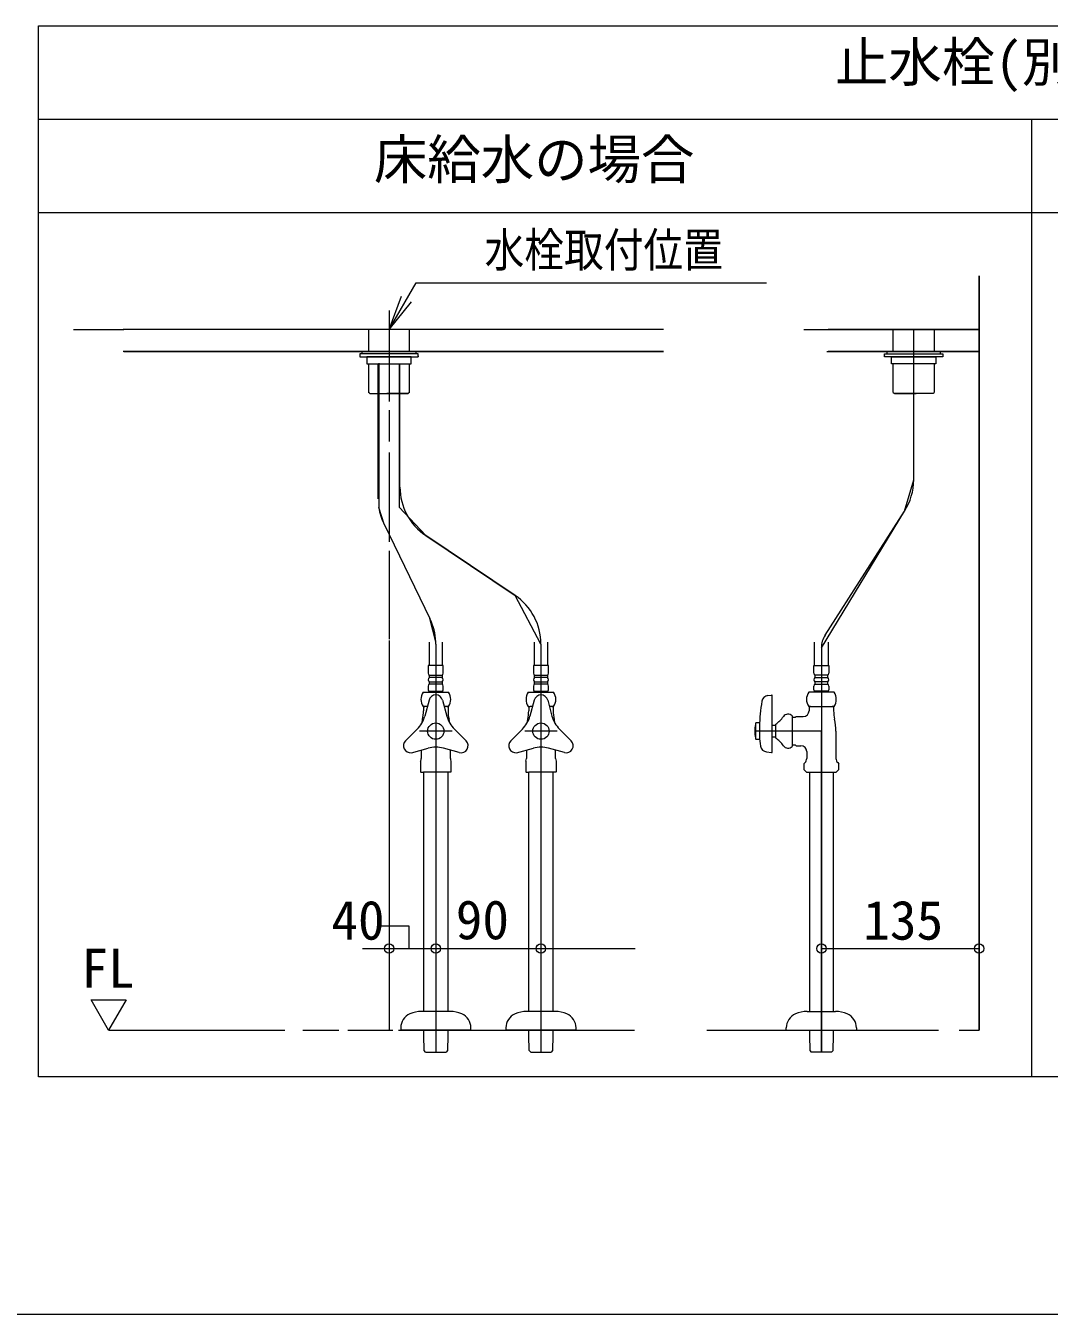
# Model space of a CAD drawing. Units: millimetres at full size, sheet at 1:7; details may follow other scales. Extents: x -1403 to 1462, y -962 to 946.
# Drawn here: x 6 to 542, y -962 to -286 of the extents above; entities that cross this region are included whole.
import ezdxf
from ezdxf.enums import TextEntityAlignment as Align

# ---------------------------------------------------------------- set-up
doc = ezdxf.new("R2010")
doc.units = ezdxf.units.MM
doc.header["$LTSCALE"] = 7
doc.layers.add('F-0', color=7, linetype='Continuous', lineweight=15)
doc.styles.add('ＭＳ ゴシック', font='')
doc.styles.get('ＭＳ ゴシック').set_extended_font_data('MS Gothic')

msp = doc.modelspace()

# ---------------------------------------------------------------- linework, layer by layer
at = {"layer": 'F-0', "lineweight": 18}
for p, q in [((12.404, -837.377), (12.404, -286.127)), ((12.404, -286.127), (1053.654, -286.127)), ((12.404, -335.127), (1053.654, -335.127)), ((533.029, -837.377), (533.029, -335.127)), ((533.029, -837.377), (12.404, -837.377))]:
    msp.add_line(p, q, dxfattribs=at)
at = {"layer": 'F-0'}
for p, q in [((12.404, -384.127), (533.029, -384.127)), ((533.029, -384.127), (1053.654, -384.127)), ((505.467, -417.202), (505.467, -812.877)), ((196.154, -445.377), (210.299, -420.877)), ((210.299, -420.877), (394.049, -420.877)), ((196.154, -445.377), (202.689, -427.932)), ((196.154, -445.377), (205.342, -429.464)), ((196.154, -445.377), (207.994, -430.995)), ((196.154, -435.538), (196.154, -483.168)), ((30.779, -445.377), (57.055, -445.377)), ((340.092, -445.377), (56.764, -445.377)), ((185.435, -445.377), (185.435, -457.014)), ((206.873, -457.014), (206.873, -445.377)), ((413.592, -445.377), (505.467, -445.377)), ((505.467, -445.377), (426.314, -445.377)), ((460.448, -457.014), (460.448, -445.377)), ((471.167, -524.22), (471.167, -445.377)), ((471.167, -524.22), (471.167, -445.377)), ((481.885, -445.377), (481.885, -457.014)), ((340.092, -457.014), (56.776, -457.014)), ((57.154, -457.014), (340.092, -457.014)), ((180.842, -458.239), (180.842, -459.771)), ((211.467, -458.239), (180.842, -458.239)), ((182.067, -457.014), (210.242, -457.014)), ((182.067, -458.239), (182.067, -457.014)), ((210.242, -458.239), (182.067, -458.239)), ((210.242, -457.014), (210.242, -458.239)), ((211.467, -459.771), (211.467, -458.239)), ((211.467, -459.158), (211.467, -459.771)), ((455.854, -459.771), (455.854, -458.239)), ((455.854, -458.239), (486.479, -458.239)), ((455.854, -459.158), (455.854, -459.771)), ((457.079, -457.014), (457.079, -458.239)), ((485.254, -457.014), (457.079, -457.014)), ((457.079, -458.239), (485.254, -458.239)), ((485.254, -458.239), (485.254, -457.014)), ((486.479, -458.239), (486.479, -459.771)), ((180.842, -459.771), (211.467, -459.771)), ((207.792, -459.771), (184.517, -459.771)), ((184.517, -459.771), (184.517, -463.446)), ((184.517, -463.446), (207.792, -463.446)), ((185.435, -463.446), (185.435, -478.391)), ((190.454, -534.194), (190.454, -463.446)), ((190.795, -463.081), (190.795, -538.748)), ((201.513, -463.446), (201.513, -538.556)), ((201.854, -528.092), (201.854, -463.446)), ((206.873, -478.391), (206.873, -463.446)), ((207.792, -463.446), (207.792, -459.771)), ((486.479, -459.771), (455.854, -459.771)), ((459.529, -459.771), (482.804, -459.771)), ((459.529, -463.446), (459.529, -459.771)), ((482.804, -463.446), (459.529, -463.446)), ((460.448, -478.391), (460.448, -463.446)), ((481.885, -463.446), (481.885, -478.391)), ((482.804, -459.771), (482.804, -463.446)), ((185.895, -478.85), (185.435, -478.391)), ((186.048, -479.003), (185.895, -478.85)), ((186.048, -479.003), (205.709, -479.003)), ((205.709, -479.003), (206.26, -479.003)), ((206.413, -478.85), (206.26, -479.003)), ((206.873, -478.391), (206.413, -478.85)), ((460.448, -478.391), (460.907, -478.85)), ((460.907, -478.85), (461.06, -479.003)), ((461.612, -479.003), (461.06, -479.003)), ((481.273, -479.003), (461.612, -479.003)), ((481.273, -479.003), (481.426, -478.85)), ((481.426, -478.85), (481.885, -478.391)), ((196.154, -487.78), (196.154, -504.115)), ((196.154, -509.88), (196.154, -556.769)), ((193.54, -547.592), (190.795, -538.748)), ((215.408, -553.517), (201.513, -538.556)), ((422.779, -612.394), (466.339, -540.724)), ((193.54, -547.592), (217.568, -596.978)), ((193.54, -547.592), (217.568, -596.978)), ((215.408, -553.517), (262.225, -584.95)), ((262.225, -584.95), (215.408, -553.517)), ((196.154, -561.573), (196.154, -607.839)), ((275.779, -610.376), (262.225, -584.95)), ((220.631, -609.184), (217.568, -596.978)), ((196.154, -608.498), (196.154, -634.594)), ((217.132, -609.343), (217.132, -621.593)), ((220.654, -610.376), (220.654, -621.593)), ((220.654, -610.376), (220.654, -656.077)), ((224.176, -621.593), (224.176, -609.343)), ((272.257, -609.343), (272.257, -621.593)), ((275.779, -610.376), (275.779, -621.593)), ((275.779, -610.376), (275.779, -656.077)), ((279.301, -621.593), (279.301, -609.343)), ((419.257, -621.593), (419.257, -609.343)), ((422.779, -612.394), (422.779, -621.593)), ((422.779, -612.394), (422.779, -824.36)), ((426.301, -609.343), (426.301, -621.593)), ((196.154, -616.97), (196.154, -780.325)), ((224.574, -621.593), (216.734, -621.593)), ((216.734, -621.593), (216.734, -625.727)), ((220.654, -621.593), (220.654, -824.36)), ((224.574, -625.727), (224.574, -621.593)), ((279.699, -621.593), (271.859, -621.593)), ((271.859, -621.593), (271.859, -625.727)), ((275.779, -621.593), (275.779, -824.36)), ((279.699, -625.727), (279.699, -621.593)), ((418.859, -621.593), (426.699, -621.593)), ((418.859, -625.727), (418.859, -621.593)), ((422.779, -621.593), (422.779, -656.077)), ((426.699, -621.593), (426.699, -625.727)), ((217.285, -626.799), (224.023, -626.799)), ((217.285, -628.024), (217.285, -626.799)), ((224.023, -628.024), (217.285, -628.024)), ((224.023, -626.799), (224.023, -628.024)), ((272.41, -626.799), (279.148, -626.799)), ((272.41, -628.024), (272.41, -626.799)), ((279.148, -628.024), (272.41, -628.024)), ((279.148, -626.799), (279.148, -628.024)), ((426.148, -626.799), (419.41, -626.799)), ((419.41, -626.799), (419.41, -628.024)), ((419.41, -628.024), (426.148, -628.024)), ((426.148, -628.024), (426.148, -626.799)), ((216.734, -632.465), (216.734, -634.456)), ((217.285, -630.168), (224.023, -630.168)), ((217.285, -631.393), (217.285, -630.168)), ((224.023, -631.393), (217.285, -631.393)), ((217.347, -635.068), (223.962, -635.068)), ((224.023, -630.168), (224.023, -631.393)), ((224.574, -634.456), (224.574, -632.465)), ((271.859, -632.465), (271.859, -634.456)), ((272.41, -630.168), (279.148, -630.168)), ((272.41, -631.393), (272.41, -630.168)), ((279.148, -631.393), (272.41, -631.393)), ((272.472, -635.068), (279.087, -635.068)), ((279.148, -630.168), (279.148, -631.393)), ((279.699, -634.456), (279.699, -632.465)), ((418.859, -634.456), (418.859, -632.465)), ((426.148, -630.168), (419.41, -630.168)), ((419.41, -630.168), (419.41, -631.393)), ((419.41, -631.393), (426.148, -631.393)), ((426.087, -635.068), (419.472, -635.068)), ((426.148, -631.393), (426.148, -630.168)), ((426.699, -632.465), (426.699, -634.456)), ((213.996, -635.681), (227.312, -635.681)), ((217.104, -639.813), (214.868, -648.16)), ((224.204, -639.813), (226.44, -648.16)), ((269.121, -635.681), (282.437, -635.681)), ((272.229, -639.813), (269.993, -648.16)), ((279.329, -639.813), (281.565, -648.16)), ((394.736, -637.415), (396.705, -637.138)), ((397.054, -667.056), (397.054, -637.442)), ((429.437, -635.681), (416.121, -635.681)), ((196.154, -642.723), (196.154, -781.169)), ((216.193, -643.214), (213.996, -643.214)), ((214.223, -643.214), (214.223, -644.447)), ((214.223, -643.214), (214.935, -643.214)), ((214.223, -644.447), (214.223, -645.358)), ((216.193, -643.214), (214.935, -643.214)), ((226.374, -643.214), (225.115, -643.214)), ((227.312, -643.214), (225.115, -643.214)), ((227.085, -644.447), (227.085, -645.358)), ((269.121, -643.214), (270.06, -643.214)), ((269.348, -643.214), (269.348, -644.447)), ((269.348, -644.447), (269.348, -645.358)), ((271.318, -643.214), (270.06, -643.214)), ((281.499, -643.214), (280.24, -643.214)), ((282.437, -643.214), (280.24, -643.214)), ((407.467, -648.071), (407.467, -664.083)), ((407.467, -648.727), (408.385, -648.727)), ((408.385, -648.727), (409.248, -648.727)), ((416.121, -643.214), (429.437, -643.214)), ((416.348, -643.214), (416.348, -644.447)), ((417.06, -643.214), (416.348, -643.214)), ((416.348, -644.447), (416.348, -645.358)), ((417.06, -643.214), (428.499, -643.214)), ((429.21, -643.214), (428.499, -643.214)), ((429.21, -643.214), (429.21, -644.447)), ((429.21, -644.447), (429.21, -645.358)), ((204.794, -661.134), (210.905, -655.024)), ((236.514, -661.134), (230.403, -655.024)), ((259.919, -661.134), (266.03, -655.024)), ((291.639, -661.134), (285.528, -655.024)), ((388.479, -651.789), (388.314, -652.402)), ((388.479, -660.364), (388.479, -651.789)), ((390.317, -651.789), (388.479, -651.789)), ((390.317, -651.789), (390.317, -660.364)), ((390.317, -653.627), (390.317, -658.527)), ((398.892, -653.167), (397.054, -653.167)), ((398.892, -659.752), (398.892, -652.402)), ((229.183, -656.077), (212.126, -656.077)), ((229.183, -656.077), (212.54, -656.077)), ((220.654, -656.077), (220.654, -824.36)), ((284.308, -656.077), (267.251, -656.077)), ((284.308, -656.077), (267.251, -656.077)), ((275.779, -656.077), (275.779, -824.36)), ((422.779, -656.077), (387.867, -656.077)), ((422.779, -656.077), (387.867, -656.077)), ((397.054, -658.986), (398.892, -658.986)), ((422.779, -824.36), (422.779, -656.077)), ((430.435, -656.077), (430.435, -670.42)), ((207.878, -667.408), (216.691, -665.046)), ((212.998, -666.036), (212.998, -670.42)), ((232.964, -667.283), (224.617, -665.046)), ((228.31, -670.42), (228.31, -666.036)), ((263.003, -667.408), (271.816, -665.046)), ((268.123, -666.036), (268.123, -670.42)), ((288.089, -667.283), (279.742, -665.046)), ((283.435, -670.42), (283.435, -666.036)), ((394.017, -666.981), (396.705, -667.359)), ((408.385, -663.427), (407.467, -663.427)), ((409.248, -663.427), (408.385, -663.427)), ((415.123, -666.796), (415.123, -670.42)), ((413.585, -673.227), (414.226, -672.586)), ((413.585, -673.227), (413.585, -676.129)), ((431.332, -672.586), (431.973, -673.227)), ((431.973, -676.129), (431.973, -673.227)), ((431.973, -676.129), (431.973, -673.227)), ((212.845, -677.514), (212.692, -677.361)), ((212.845, -677.514), (214.237, -677.514)), ((228.463, -677.514), (214.237, -677.514)), ((214.345, -803.077), (214.345, -677.514)), ((226.963, -677.514), (226.963, -803.077)), ((267.97, -677.514), (267.817, -677.361)), ((267.97, -677.514), (269.362, -677.514)), ((283.588, -677.514), (269.362, -677.514)), ((269.47, -803.077), (269.47, -677.514)), ((282.088, -677.514), (282.088, -803.077)), ((413.585, -676.129), (414.97, -677.514)), ((414.97, -677.514), (430.588, -677.514)), ((416.47, -677.514), (416.47, -803.077)), ((429.088, -803.077), (429.088, -677.514)), ((430.588, -677.514), (431.973, -676.129)), ((182.167, -770.126), (325.141, -770.126)), ((422.779, -770.126), (505.462, -770.126)), ((196.154, -781.169), (196.154, -797.482)), ((196.154, -785.129), (196.154, -794.328)), ((39.967, -796.964), (58.342, -796.964)), ((49.154, -812.877), (39.967, -796.964)), ((58.342, -796.964), (49.154, -812.877)), ((196.154, -797.739), (196.154, -812.877)), ((196.154, -798.447), (196.154, -812.877)), ((228.129, -803.077), (213.179, -803.077)), ((283.254, -803.077), (268.304, -803.077)), ((415.304, -803.077), (430.254, -803.077)), ((49.154, -812.877), (141.599, -812.877)), ((150.897, -812.877), (169.824, -812.877)), ((174.473, -812.877), (198.134, -812.877)), ((201.192, -812.877), (324.89, -812.877)), ((202.279, -811.652), (202.279, -812.877)), ((239.029, -812.877), (202.279, -812.877)), ((214.345, -814.494), (214.345, -812.879)), ((214.379, -815.785), (214.345, -814.494)), ((226.963, -814.494), (226.929, -815.785)), ((226.963, -812.879), (226.963, -814.494)), ((239.029, -812.877), (239.029, -811.652)), ((257.404, -811.652), (257.404, -812.877)), ((294.154, -812.877), (257.404, -812.877)), ((269.47, -814.494), (269.47, -812.879)), ((269.504, -815.785), (269.47, -814.494)), ((282.088, -814.494), (282.054, -815.785)), ((282.088, -812.879), (282.088, -814.494)), ((294.154, -812.877), (294.154, -811.652)), ((362.801, -812.877), (484.153, -812.877)), ((404.404, -812.877), (404.404, -811.652)), ((404.404, -812.877), (441.154, -812.877)), ((416.47, -812.877), (416.47, -814.494)), ((416.47, -814.494), (416.504, -815.785)), ((416.504, -815.785), (416.673, -823.65)), ((428.885, -823.65), (429.054, -815.785)), ((429.054, -815.785), (429.088, -814.494)), ((429.088, -814.494), (429.088, -812.877)), ((441.154, -811.652), (441.154, -812.877)), ((495.051, -812.877), (495.129, -812.877)), ((215.298, -824.36), (215.299, -824.36)), ((215.299, -824.36), (215.448, -824.36)), ((215.448, -824.36), (225.86, -824.36)), ((225.86, -824.36), (226.009, -824.36)), ((226.009, -824.36), (226.01, -824.36)), ((270.423, -824.36), (270.424, -824.36)), ((270.424, -824.36), (270.573, -824.36)), ((270.573, -824.36), (280.985, -824.36)), ((280.985, -824.36), (281.134, -824.36)), ((281.134, -824.36), (281.135, -824.36)), ((416.673, -823.65), (417.423, -824.36)), ((427.985, -824.36), (417.573, -824.36)), ((428.135, -824.36), (428.885, -823.65)), ((-1402.92, -961.889), (1402.848, -961.889))]:
    msp.add_line(p, q, dxfattribs=at)
at = {"layer": 'F-0', "lineweight": 18}
msp.add_lwpolyline([(1053.654, -286.127), (1053.654, -837.377), (533.029, -837.377)], dxfattribs=at)
at = {"layer": 'F-0'}
for points in [[(495.129, -812.877), (505.467, -812.877), (505.467, -417.202)], [(425.663, -457.014), (505.467, -457.014), (426.38, -457.014)], [(206.26, -479.003), (206.199, -479.003), (194.929, -479.003)], [(461.06, -479.003), (461.122, -479.003), (472.392, -479.003)], [(424.71, -605.792), (466.339, -540.724), (471.167, -524.22)], [(217.285, -635.068), (216.979, -635.374), (216.979, -635.681)], [(224.329, -635.681), (224.329, -635.374), (224.023, -635.068)], [(272.41, -635.068), (272.104, -635.374), (272.104, -635.681)], [(279.454, -635.681), (279.454, -635.374), (279.148, -635.068)], [(419.104, -635.681), (419.104, -635.374), (419.41, -635.068)], [(426.148, -635.068), (426.454, -635.374), (426.454, -635.681)], [(226.374, -643.214), (227.085, -643.214), (227.085, -644.447)], [(281.499, -643.214), (282.21, -643.214), (282.21, -644.447), (282.21, -645.358)], [(409.248, -648.727), (409.554, -648.421), (413.285, -648.421)], [(388.314, -659.752), (388.479, -660.364), (390.317, -660.364)], [(409.248, -663.427), (409.554, -663.733), (412.06, -663.733)], [(212.692, -671.755), (212.692, -676.129), (212.692, -677.361)], [(228.617, -671.755), (228.617, -677.361), (228.463, -677.514)], [(267.817, -671.755), (267.817, -676.129), (267.817, -677.361)], [(283.742, -671.755), (283.742, -677.361), (283.588, -677.514)], [(206.731, -769.959), (206.731, -758.377), (191.665, -758.377)], [(215.298, -824.36), (214.548, -823.65), (214.379, -815.785)], [(226.929, -815.785), (226.76, -823.65), (226.01, -824.36)], [(270.423, -824.36), (269.673, -823.65), (269.504, -815.785)], [(282.054, -815.785), (281.885, -823.65), (281.135, -824.36)], [(417.573, -824.36), (417.424, -824.36), (417.423, -824.36)], [(428.135, -824.36), (428.134, -824.36), (427.985, -824.36)]]:
    msp.add_lwpolyline(points, dxfattribs=at)
for centre, radius in [((220.654, -656.077), 4.287), ((275.779, -656.077), 4.287), ((196.154, -770.126), 2.45), ((196.154, -770.126), 2.45), ((220.654, -770.126), 2.45), ((220.654, -770.126), 2.45), ((275.779, -770.126), 2.45), ((275.779, -770.126), 2.45), ((422.779, -770.126), 2.45), ((422.779, -770.126), 2.45), ((505.462, -770.126), 2.45), ((505.462, -770.126), 2.45), ((505.462, -770.126), 2.45)]:
    msp.add_circle(centre, radius, dxfattribs=at)
for centre, radius, start, end in [((440.542, -524.22), 30.625, 327.39011, 0), ((232.479, -528.092), 30.625, 180, 236.12262), ((221.079, -534.194), 30.625, 188.55163, 205.94376), ((245.154, -610.376), 30.625, 0, 56.12262), ((190.029, -610.376), 30.625, 2.23046, 25.94376), ((435.029, -612.394), 12.25, 147.39011, 180), ((190.029, -610.376), 30.625, 0, 2.23046), ((218.052, -625.727), 1.318, 180, 234.43222), ((218.052, -629.096), 1.318, 125.56778, 234.43222), ((223.256, -625.727), 1.318, 305.56778, 0), ((223.256, -629.096), 1.318, 305.56778, 54.43222), ((273.177, -625.727), 1.318, 180, 234.43222), ((273.177, -629.096), 1.318, 125.56778, 234.43222), ((278.381, -625.727), 1.318, 305.56778, 0), ((278.381, -629.096), 1.318, 305.56778, 54.43222), ((420.177, -625.727), 1.318, 180, 234.43222), ((420.177, -629.096), 1.318, 125.56778, 234.43222), ((425.381, -625.727), 1.318, 305.56778, 0), ((425.381, -629.096), 1.318, 305.56778, 54.43222), ((218.052, -632.465), 1.318, 125.56778, 180), ((217.347, -634.456), 0.613, 180, 270), ((223.962, -634.456), 0.613, 270, 0), ((223.256, -632.465), 1.318, 0, 54.43222), ((273.177, -632.465), 1.318, 125.56778, 180), ((272.472, -634.456), 0.613, 180, 270), ((279.087, -634.456), 0.613, 270, 0), ((278.381, -632.465), 1.318, 0, 54.43222), ((420.177, -632.465), 1.318, 125.56778, 180), ((419.472, -634.456), 0.613, 180, 270), ((426.087, -634.456), 0.613, 270, 0), ((425.381, -632.465), 1.318, 0, 54.43222), ((219.582, -639.447), 6.737, 146.00705, 213.99295), ((220.654, -640.764), 3.675, 15, 165), ((221.726, -639.447), 6.737, 326.00705, 33.99295), ((274.707, -639.447), 6.737, 146.00705, 213.99295), ((275.779, -640.764), 3.675, 15, 165), ((276.851, -639.447), 6.737, 326.00705, 33.99295), ((482.192, -656.077), 91.908, 170.1971, 178.47247), ((395.247, -641.054), 3.675, 98, 170.1971), ((396.748, -637.442), 0.306, 0, 98), ((421.707, -639.447), 6.737, 146.00705, 213.99295), ((423.851, -639.447), 6.737, 326.00705, 33.99295), ((200.077, -644.197), 15.312, 315, 345), ((194.278, -645.358), 19.945, 346.9604, 0), ((241.231, -644.197), 15.312, 195, 225), ((247.03, -645.358), 19.945, 180, 193.0396), ((255.202, -644.197), 15.312, 315, 345), ((249.403, -645.358), 19.945, 346.9604, 0), ((296.356, -644.197), 15.312, 195, 225), ((302.155, -645.358), 19.945, 180, 193.0396), ((390.68, -640.209), 14.7, 303.95919, 326.04081), ((405.323, -650.258), 3.062, 45.573, 143.1301), ((413.285, -645.358), 3.062, 270, 0), ((449.155, -645.358), 19.945, 180, 193.0396), ((240.56, -656.077), 27.562, 166.9604, 171.25756), ((200.748, -656.077), 27.562, 8.74244, 13.0396), ((295.685, -656.077), 27.562, 166.9604, 171.25756), ((255.873, -656.077), 27.562, 8.74244, 13.0396), ((403.179, -656.077), 15.312, 166.70293, 180), ((403.179, -656.077), 15.312, 166.11346, 166.70293), ((402.873, -656.077), 27.562, 0, 13.0396), ((207.393, -663.733), 3.675, 135, 277.52424), ((233.915, -663.733), 3.675, 255, 45), ((262.518, -663.733), 3.675, 135, 277.52424), ((289.04, -663.733), 3.675, 255, 45), ((403.179, -656.077), 15.312, 180, 193.29707), ((403.179, -656.077), 15.312, 193.29707, 193.88654), ((436.2, -656.3), 45.938, 182.77864, 189.59149), ((390.68, -671.945), 14.7, 33.95919, 56.04081), ((220.654, -679.837), 15.312, 75, 105), ((275.779, -679.837), 15.312, 75, 105), ((394.528, -663.342), 3.675, 189.59149, 261.99591), ((396.748, -667.056), 0.306, 261.99591, 0), ((405.323, -661.896), 3.062, 216.8699, 314.427), ((412.06, -666.796), 3.062, 0, 90), ((209.935, -670.42), 3.062, 334.15807, 0), ((231.373, -670.42), 3.062, 180, 205.84193), ((265.06, -670.42), 3.062, 334.15807, 0), ((286.498, -670.42), 3.062, 180, 205.84193), ((412.06, -670.42), 3.062, 315, 0), ((433.498, -670.42), 3.062, 180, 225), ((213.179, -818.389), 15.312, 90, 113.55646), ((228.129, -818.389), 15.312, 66.44354, 90), ((268.304, -818.389), 15.312, 90, 113.55646), ((283.254, -818.389), 15.312, 66.44354, 90), ((415.304, -818.389), 15.312, 90, 113.55646), ((430.254, -818.389), 15.312, 66.44354, 90), ((210.242, -811.652), 7.963, 113.55646, 180), ((231.067, -811.652), 7.963, 0, 66.44354), ((265.367, -811.652), 7.963, 113.55646, 180), ((286.192, -811.652), 7.963, 0, 66.44354), ((412.367, -811.652), 7.963, 113.55646, 180), ((433.192, -811.652), 7.963, 0, 66.44354)]:
    msp.add_arc(centre, radius, start, end, dxfattribs=at)

# ---------------------------------------------------------------- texts
at = {"layer": 'F-0', "style": 'ＭＳ ゴシック'}
for s, p in [('止水栓(別途手配)参考位置', (429.876, -321.569)), ('床給水の場合', (188.18, -372.609)), ('40', (165.891, -771.595)), ('90', (231.109, -771.394)), ('135', (444.716, -771.595)), ('FL', (34.871, -796.804))]:
    msp.add_text(s, height=20.53, dxfattribs=at).set_placement(p, align=Align.BOTTOM_LEFT)
at = {"layer": 'F-0', "style": 'ＭＳ ゴシック', "width": 0.85}
msp.add_text('水栓取付位置', height=17.96, dxfattribs=at).set_placement((246.233, -418.031), align=Align.BOTTOM_LEFT)

doc.saveas('drawing.dxf')
